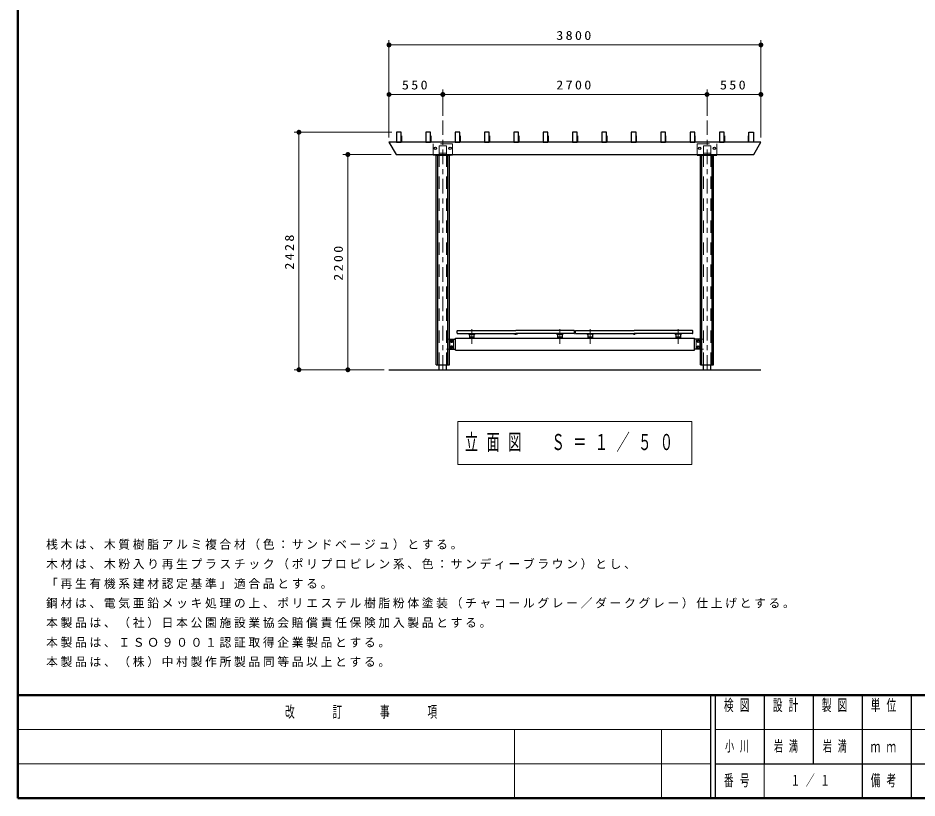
# Model space of a CAD drawing. Units: millimetres on the paper, with parts at other scales. Extents: x -385 to 0, y -10 to 267.
# Drawn here: x -385 to -201.3, y 0 to 159.5 of the extents above; entities that cross this region are included whole.
import ezdxf

# ---------------------------------------------------------------- set-up
doc = ezdxf.new("R2010")
doc.units = ezdxf.units.MM
doc.linetypes.add('USER1', pattern=[4.5, 2.5, -2])
doc.linetypes.add('USER2', pattern=[6, 3, -1, 1, -1])
doc.layers.add('LY_1', color=7, linetype='Continuous', lineweight=25)
doc.layers.add('LY_2', color=7, linetype='Continuous', lineweight=13)
doc.styles.add('ＭＳ ゴシック', font='')
doc.styles.get('ＭＳ ゴシック').set_extended_font_data('MS Gothic')

# ---------------------------------------------------------------- blocks, each defined once
blk = doc.blocks.new('filled_dot')
at = {"color": 0, "linetype": 'Continuous', "lineweight": -2, "const_width": 1.25}
blk.add_lwpolyline([(-0.625, 0, 1), (0.625, 0, 1)], format="xyb", close=True, dxfattribs=at)

msp = doc.modelspace()

# ---------------------------------------------------------------- linework, layer by layer
at = {"layer": 'LY_1', "lineweight": 13}
for p, q in [((-309.179, 135.049), (-309.179, 154.951)), ((-233.179, 135.049), (-233.179, 154.951)), ((-309.179, 153.951), (-233.179, 153.951)), ((-309.179, 143.821), (-298.179, 143.821)), ((-298.179, 139.436), (-298.179, 144.821)), ((-298.179, 143.821), (-244.179, 143.821)), ((-244.179, 139.436), (-244.179, 144.821)), ((-244.179, 143.821), (-233.179, 143.821)), ((-308.619, 136.109), (-328.587, 136.109)), ((-327.587, 87.549), (-327.587, 136.109)), ((-306.579, 134.169), (-306.579, 135.349)), ((-306.579, 134.169), (-305.399, 134.169)), ((-300.579, 134.169), (-300.579, 135.349)), ((-300.579, 134.169), (-299.399, 134.169)), ((-294.579, 134.169), (-294.579, 135.349)), ((-294.579, 134.169), (-293.399, 134.169)), ((-288.579, 134.169), (-288.579, 135.349)), ((-288.579, 134.169), (-287.399, 134.169)), ((-282.579, 134.169), (-282.579, 135.349)), ((-282.579, 134.169), (-281.399, 134.169)), ((-276.579, 134.169), (-276.579, 135.349)), ((-276.579, 134.169), (-275.399, 134.169)), ((-270.579, 134.169), (-270.579, 135.349)), ((-270.579, 134.169), (-269.399, 134.169)), ((-264.579, 134.169), (-264.579, 135.349)), ((-264.579, 134.169), (-263.399, 134.169)), ((-258.579, 134.169), (-258.579, 135.349)), ((-258.579, 134.169), (-257.399, 134.169)), ((-252.579, 134.169), (-252.579, 135.349)), ((-252.579, 134.169), (-251.399, 134.169)), ((-246.579, 134.169), (-246.579, 135.349)), ((-246.579, 134.169), (-245.399, 134.169)), ((-240.579, 134.169), (-240.579, 135.349)), ((-240.579, 134.169), (-239.399, 134.169)), ((-235.779, 134.169), (-236.959, 134.169)), ((-235.779, 134.169), (-235.779, 135.349)), ((-308.735, 131.549), (-318.587, 131.549)), ((-317.587, 87.549), (-317.587, 131.549)), ((-310.179, 87.549), (-328.587, 87.549)), ((-295.079, 76.984), (-295.079, 68.184)), ((-247.279, 76.984), (-295.079, 76.984)), ((-247.279, 68.184), (-247.279, 76.984)), ((-295.079, 68.184), (-247.279, 68.184))]:
    msp.add_line(p, q, dxfattribs=at)
at = {"layer": 'LY_1', "linetype": 'USER2', "lineweight": 13}
for p, q in [((-298.179, 87.549), (-298.179, 138.497)), ((-244.179, 87.549), (-244.179, 138.497)), ((-292.279, 92.826), (-292.279, 96.107)), ((-274.279, 92.826), (-274.279, 96.107)), ((-268.079, 92.826), (-268.079, 96.107)), ((-250.079, 92.826), (-250.079, 96.107))]:
    msp.add_line(p, q, dxfattribs=at)
at = {"layer": 'LY_1', "color": 40}
for p, q in [((-307.659, 136.109), (-307.659, 134.049)), ((-306.699, 136.109), (-307.659, 136.109)), ((-306.699, 134.049), (-306.699, 136.109)), ((-301.659, 136.109), (-301.659, 134.049)), ((-300.699, 136.109), (-301.659, 136.109)), ((-300.699, 134.049), (-300.699, 136.109)), ((-295.659, 136.109), (-295.659, 134.049)), ((-294.699, 136.109), (-295.659, 136.109)), ((-294.699, 134.049), (-294.699, 136.109)), ((-289.659, 136.109), (-289.659, 134.049)), ((-288.699, 136.109), (-289.659, 136.109)), ((-288.699, 134.049), (-288.699, 136.109)), ((-283.659, 136.109), (-283.659, 134.049)), ((-282.699, 136.109), (-283.659, 136.109)), ((-282.699, 134.049), (-282.699, 136.109)), ((-277.659, 136.109), (-277.659, 134.049)), ((-276.699, 136.109), (-277.659, 136.109)), ((-276.699, 134.049), (-276.699, 136.109)), ((-271.659, 136.109), (-271.659, 134.049)), ((-270.699, 136.109), (-271.659, 136.109)), ((-270.699, 134.049), (-270.699, 136.109)), ((-265.659, 136.109), (-265.659, 134.049)), ((-264.699, 136.109), (-265.659, 136.109)), ((-264.699, 134.049), (-264.699, 136.109)), ((-259.659, 136.109), (-259.659, 134.049)), ((-258.699, 136.109), (-259.659, 136.109)), ((-258.699, 134.049), (-258.699, 136.109)), ((-253.659, 136.109), (-253.659, 134.049)), ((-252.699, 136.109), (-253.659, 136.109)), ((-252.699, 134.049), (-252.699, 136.109)), ((-247.659, 136.109), (-247.659, 134.049)), ((-246.699, 136.109), (-247.659, 136.109)), ((-246.699, 134.049), (-246.699, 136.109)), ((-241.659, 136.109), (-241.659, 134.049)), ((-240.699, 136.109), (-241.659, 136.109)), ((-240.699, 134.049), (-240.699, 136.109)), ((-235.659, 134.049), (-235.659, 136.109)), ((-235.659, 136.109), (-234.699, 136.109)), ((-234.699, 136.109), (-234.699, 134.049)), ((-307.659, 134.049), (-306.699, 134.049)), ((-301.659, 134.049), (-300.699, 134.049)), ((-295.659, 134.049), (-294.699, 134.049)), ((-289.659, 134.049), (-288.699, 134.049)), ((-283.659, 134.049), (-282.699, 134.049)), ((-277.659, 134.049), (-276.699, 134.049)), ((-271.659, 134.049), (-270.699, 134.049)), ((-265.659, 134.049), (-264.699, 134.049)), ((-259.659, 134.049), (-258.699, 134.049)), ((-253.659, 134.049), (-252.699, 134.049)), ((-247.659, 134.049), (-246.699, 134.049)), ((-241.659, 134.049), (-240.699, 134.049)), ((-234.699, 134.049), (-235.659, 134.049))]:
    msp.add_line(p, q, dxfattribs=at)
at = {"layer": 'LY_1', "linetype": 'USER1', "lineweight": 13}
for p, q in [((-296.179, 133.749), (-300.179, 133.749)), ((-300.179, 131.549), (-300.179, 133.749)), ((-297.429, 133.349), (-298.929, 133.349)), ((-298.929, 131.429), (-298.929, 133.349)), ((-297.429, 131.429), (-297.429, 133.349)), ((-296.179, 131.549), (-296.179, 133.749)), ((-246.179, 131.549), (-246.179, 133.749)), ((-246.179, 133.749), (-242.179, 133.749)), ((-244.929, 131.429), (-244.929, 133.349)), ((-244.929, 133.349), (-243.429, 133.349)), ((-243.429, 131.429), (-243.429, 133.349)), ((-242.179, 131.549), (-242.179, 133.749)), ((-297.429, 131.849), (-298.929, 131.849)), ((-298.929, 88.549), (-298.929, 131.429)), ((-297.429, 88.549), (-297.429, 131.429)), ((-244.929, 131.849), (-243.429, 131.849)), ((-244.929, 88.549), (-244.929, 131.429)), ((-243.429, 88.549), (-243.429, 131.429)), ((-297.429, 93.779), (-296.079, 93.779)), ((-292.749, 94.269), (-291.809, 94.269)), ((-274.749, 94.269), (-273.809, 94.269)), ((-267.609, 94.269), (-268.549, 94.269)), ((-249.609, 94.269), (-250.549, 94.269)), ((-244.929, 93.779), (-246.279, 93.779)), ((-295.979, 91.879), (-295.979, 93.679)), ((-246.379, 91.879), (-246.379, 93.679)), ((-297.429, 91.779), (-296.079, 91.779)), ((-244.929, 91.779), (-246.279, 91.779))]:
    msp.add_line(p, q, dxfattribs=at)
at = {"layer": 'LY_1'}
for p, q in [((-300.179, 131.429), (-300.179, 131.549)), ((-296.179, 131.429), (-300.179, 131.429)), ((-299.679, 131.429), (-296.679, 131.429)), ((-299.529, 88.549), (-299.529, 131.429)), ((-299.229, 88.549), (-299.229, 131.429)), ((-297.129, 88.549), (-297.129, 131.429)), ((-296.829, 88.549), (-296.829, 131.429)), ((-296.179, 131.429), (-296.179, 131.549)), ((-246.179, 131.429), (-246.179, 131.549)), ((-246.179, 131.429), (-242.179, 131.429)), ((-245.529, 88.549), (-245.529, 131.429)), ((-245.229, 88.549), (-245.229, 131.429)), ((-243.129, 88.549), (-243.129, 131.429)), ((-242.829, 88.549), (-242.829, 131.429)), ((-242.179, 131.429), (-242.179, 131.549)), ((-295.219, 95.549), (-283.279, 95.549)), ((-271.339, 95.549), (-283.279, 95.549)), ((-271.019, 95.549), (-259.079, 95.549)), ((-247.139, 95.549), (-259.079, 95.549)), ((-296.679, 93.779), (-295.579, 93.779)), ((-295.579, 91.529), (-295.579, 94.029)), ((-295.579, 94.029), (-246.779, 94.029)), ((-295.279, 95.009), (-295.279, 95.489)), ((-295.219, 94.949), (-283.279, 94.949)), ((-292.887, 94.829), (-292.651, 94.829)), ((-292.887, 94.829), (-292.887, 94.819)), ((-292.887, 94.819), (-292.651, 94.819)), ((-292.879, 94.949), (-292.879, 94.829)), ((-292.879, 94.829), (-291.679, 94.829)), ((-292.749, 94.829), (-292.749, 94.149)), ((-291.809, 94.149), (-292.749, 94.149)), ((-292.749, 94.149), (-291.809, 94.149)), ((-292.651, 94.829), (-292.651, 94.819)), ((-291.907, 94.829), (-291.671, 94.829)), ((-291.907, 94.829), (-291.907, 94.819)), ((-291.907, 94.819), (-291.671, 94.819)), ((-291.809, 94.829), (-291.809, 94.149)), ((-291.679, 94.949), (-291.679, 94.829)), ((-291.671, 94.829), (-291.671, 94.819)), ((-283.659, 94.949), (-283.659, 94.859)), ((-283.659, 94.859), (-282.899, 94.859)), ((-283.397, 94.859), (-283.161, 94.859)), ((-283.397, 94.859), (-283.397, 94.849)), ((-283.397, 94.849), (-283.161, 94.849)), ((-271.339, 94.949), (-283.279, 94.949)), ((-283.161, 94.859), (-283.161, 94.849)), ((-282.899, 94.949), (-282.899, 94.859)), ((-274.887, 94.829), (-274.651, 94.829)), ((-274.887, 94.829), (-274.887, 94.819)), ((-274.887, 94.819), (-274.651, 94.819)), ((-274.879, 94.949), (-274.879, 94.829)), ((-274.879, 94.829), (-273.679, 94.829)), ((-274.749, 94.829), (-274.749, 94.149)), ((-273.809, 94.149), (-274.749, 94.149)), ((-274.749, 94.149), (-273.809, 94.149)), ((-274.651, 94.829), (-274.651, 94.819)), ((-273.907, 94.829), (-273.671, 94.829)), ((-273.907, 94.829), (-273.907, 94.819)), ((-273.907, 94.819), (-273.671, 94.819)), ((-273.809, 94.829), (-273.809, 94.149)), ((-273.679, 94.949), (-273.679, 94.829)), ((-273.671, 94.829), (-273.671, 94.819)), ((-271.279, 95.009), (-271.279, 95.489)), ((-271.079, 95.009), (-271.079, 95.489)), ((-271.019, 94.949), (-259.079, 94.949)), ((-268.451, 94.829), (-268.687, 94.829)), ((-268.687, 94.829), (-268.687, 94.819)), ((-268.451, 94.819), (-268.687, 94.819)), ((-268.679, 94.949), (-268.679, 94.829)), ((-267.479, 94.829), (-268.679, 94.829)), ((-268.549, 94.829), (-268.549, 94.149)), ((-268.549, 94.149), (-267.609, 94.149)), ((-267.609, 94.149), (-268.549, 94.149)), ((-268.451, 94.829), (-268.451, 94.819)), ((-267.471, 94.829), (-267.707, 94.829)), ((-267.707, 94.829), (-267.707, 94.819)), ((-267.471, 94.819), (-267.707, 94.819)), ((-267.609, 94.829), (-267.609, 94.149)), ((-267.479, 94.949), (-267.479, 94.829)), ((-267.471, 94.829), (-267.471, 94.819)), ((-259.459, 94.949), (-259.459, 94.859)), ((-258.699, 94.859), (-259.459, 94.859)), ((-258.961, 94.859), (-259.197, 94.859)), ((-259.197, 94.859), (-259.197, 94.849)), ((-258.961, 94.849), (-259.197, 94.849)), ((-247.139, 94.949), (-259.079, 94.949)), ((-258.961, 94.859), (-258.961, 94.849)), ((-258.699, 94.949), (-258.699, 94.859)), ((-250.451, 94.829), (-250.687, 94.829)), ((-250.687, 94.829), (-250.687, 94.819)), ((-250.451, 94.819), (-250.687, 94.819)), ((-250.679, 94.949), (-250.679, 94.829)), ((-249.479, 94.829), (-250.679, 94.829)), ((-250.549, 94.829), (-250.549, 94.149)), ((-250.549, 94.149), (-249.609, 94.149)), ((-249.609, 94.149), (-250.549, 94.149)), ((-250.451, 94.829), (-250.451, 94.819)), ((-249.471, 94.829), (-249.707, 94.829)), ((-249.707, 94.829), (-249.707, 94.819)), ((-249.471, 94.819), (-249.707, 94.819)), ((-249.609, 94.829), (-249.609, 94.149)), ((-249.479, 94.949), (-249.479, 94.829)), ((-249.471, 94.829), (-249.471, 94.819)), ((-247.079, 95.009), (-247.079, 95.489)), ((-246.779, 91.529), (-246.779, 94.029)), ((-245.679, 93.779), (-246.779, 93.779)), ((-296.779, 91.879), (-296.779, 93.679)), ((-296.488, 93.569), (-296.598, 93.379)), ((-296.598, 93.379), (-296.488, 93.189)), ((-296.488, 92.369), (-296.598, 92.179)), ((-296.598, 92.179), (-296.488, 91.989)), ((-296.269, 93.569), (-296.488, 93.569)), ((-296.488, 93.189), (-296.269, 93.189)), ((-296.269, 92.369), (-296.488, 92.369)), ((-296.488, 91.989), (-296.269, 91.989)), ((-296.159, 93.379), (-296.269, 93.569)), ((-296.269, 93.189), (-296.159, 93.379)), ((-296.159, 92.179), (-296.269, 92.369)), ((-296.269, 91.989), (-296.159, 92.179)), ((-246.198, 93.379), (-246.088, 93.569)), ((-246.088, 93.189), (-246.198, 93.379)), ((-246.198, 92.179), (-246.088, 92.369)), ((-246.088, 91.989), (-246.198, 92.179)), ((-246.088, 93.569), (-245.869, 93.569)), ((-245.869, 93.189), (-246.088, 93.189)), ((-246.088, 92.369), (-245.869, 92.369)), ((-245.869, 91.989), (-246.088, 91.989)), ((-245.869, 93.569), (-245.759, 93.379)), ((-245.759, 93.379), (-245.869, 93.189)), ((-245.869, 92.369), (-245.759, 92.179)), ((-245.759, 92.179), (-245.869, 91.989)), ((-245.579, 91.879), (-245.579, 93.679)), ((-296.679, 91.779), (-295.579, 91.779)), ((-295.579, 91.529), (-246.779, 91.529)), ((-245.679, 91.779), (-246.779, 91.779)), ((-299.529, 88.549), (-296.829, 88.549)), ((-298.929, 87.549), (-298.929, 88.549)), ((-297.429, 87.549), (-297.429, 88.549)), ((-245.529, 88.549), (-242.829, 88.549)), ((-244.929, 87.549), (-244.929, 88.549)), ((-243.429, 87.549), (-243.429, 88.549)), ((-309.179, 87.549), (-233.179, 87.549))]:
    msp.add_line(p, q, dxfattribs=at)
msp.add_lwpolyline([(-309.179, 134.049), (-307.735, 131.549), (-234.622, 131.549), (-233.179, 134.049)], close=True, dxfattribs=at)
for centre, radius in [((-299.679, 132.799), 0.24), ((-296.679, 132.799), 0.24), ((-245.679, 132.799), 0.24), ((-242.679, 132.799), 0.24), ((-296.379, 93.379), 0.24), ((-296.379, 92.179), 0.24), ((-296.379, 93.379), 0.19), ((-296.379, 92.179), 0.19), ((-245.979, 93.379), 0.24), ((-245.979, 92.179), 0.24), ((-245.979, 93.379), 0.19), ((-245.979, 92.179), 0.19)]:
    msp.add_circle(centre, radius, dxfattribs=at)
for centre, radius, start, end in [((-295.219, 95.489), 0.06, 90, 180), ((-271.339, 95.489), 0.06, 0, 90), ((-271.019, 95.489), 0.06, 90, 180), ((-247.139, 95.489), 0.06, 0, 90), ((-296.679, 93.679), 0.1, 90, 180), ((-295.219, 95.009), 0.06, 180, 270), ((-292.769, 94.927), 0.16, 222.43594, 317.56406), ((-291.789, 94.927), 0.16, 222.43594, 317.56406), ((-283.279, 94.957), 0.16, 222.43594, 317.56406), ((-274.769, 94.927), 0.16, 222.43594, 317.56406), ((-273.789, 94.927), 0.16, 222.43594, 317.56406), ((-271.339, 95.009), 0.06, 270, 0), ((-271.019, 95.009), 0.06, 180, 270), ((-268.569, 94.927), 0.16, 222.43594, 317.56406), ((-267.589, 94.927), 0.16, 222.43594, 317.56406), ((-259.079, 94.957), 0.16, 222.43594, 317.56406), ((-250.569, 94.927), 0.16, 222.43594, 317.56406), ((-249.589, 94.927), 0.16, 222.43594, 317.56406), ((-247.139, 95.009), 0.06, 270, 0), ((-245.679, 93.679), 0.1, 0, 90), ((-296.679, 91.879), 0.1, 180, 270), ((-245.679, 91.879), 0.1, 270, 0)]:
    msp.add_arc(centre, radius, start, end, dxfattribs=at)
at = {"layer": 'LY_1', "linetype": 'USER1', "lineweight": 13}
for centre, start, end in [((-296.079, 93.679), 0, 90), ((-246.279, 93.679), 90, 180), ((-296.079, 91.879), 270, 0), ((-246.279, 91.879), 180, 270)]:
    msp.add_arc(centre, 0.1, start, end, dxfattribs=at)
at = {"layer": 'LY_2', "lineweight": 50}
for p, q in [((-385, 267), (-385, 0)), ((-385, 21), (0, 21)), ((-385, 0), (0, 0))]:
    msp.add_line(p, q, dxfattribs=at)
at = {"layer": 'LY_2', "color": 211, "lineweight": 25}
for p, q in [((-243.5, 21), (-243.5, 0)), ((-242.5, 21), (-242.5, 0)), ((-232.5, 21), (-232.5, 7)), ((-222.5, 21), (-222.5, 7)), ((-212.5, 21), (-212.5, 0)), ((-202.5, 21), (-202.5, 7)), ((-242.5, 7), (0, 7))]:
    msp.add_line(p, q, dxfattribs=at)
at = {"layer": 'LY_2'}
for p, q in [((-385, 14), (-243.5, 14)), ((-283.5, 14), (-283.5, 0)), ((-253.5, 14), (-253.5, 0)), ((-242.5, 14), (-187.5, 14)), ((-385, 7), (-243.5, 7)), ((-232.5, 7), (-232.5, 0))]:
    msp.add_line(p, q, dxfattribs=at)
at = {"layer": 'LY_2', "lineweight": 25}
msp.add_line((-202.5, 7), (-202.5, 0), dxfattribs=at)

# ---------------------------------------------------------------- block references
at = {"layer": 'LY_1', "lineweight": 13, "xscale": 0.4, "yscale": 0.4}
for p in [(-309.179, 153.951), (-309.179, 143.821), (-298.179, 143.821), (-244.179, 143.821)]:
    msp.add_blockref('filled_dot', p, dxfattribs=at)
for p, rotation in [((-233.179, 153.951), 180), ((-298.179, 143.821), 180), ((-244.179, 143.821), 180), ((-233.179, 143.821), 180), ((-327.587, 136.109), 270), ((-317.587, 131.549), 270), ((-327.587, 87.549), 90), ((-317.587, 87.549), 90)]:
    msp.add_blockref('filled_dot', p, dxfattribs=dict(at, rotation=rotation))

# ---------------------------------------------------------------- texts
at = {"layer": 'LY_1', "style": 'ＭＳ ゴシック'}
for s, insert, char_height, attachment_point in [('\\T1.33;\\W1.15;3800', (-271.179, 154.951), 1.833, 8), ('\\T1.33;\\W1.15;550', (-303.679, 144.821), 1.833, 8), ('\\T1.33;\\W1.15;2700', (-271.179, 144.821), 1.833, 8), ('\\T1.33;\\W1.15;550', (-238.679, 144.821), 1.833, 8), ('\\T1.64;\\W0.6;立面図\u3000Ｓ＝１／５０', (-293.679, 72.584), 3.299, 4), ('\\T1.23;桟木は、木質樹脂アルミ複合材（色：サンドベージュ）とする。', (-379.253, 50.722), 1.76, 7), ('\\T1.23;木材は、木粉入り再生プラスチック（ポリプロピレン系、色：サンディーブラウン）とし、', (-379.253, 46.722), 1.76, 7), ('\\T1.23;「再生有機系建材認定基準」適合品とする。', (-379.253, 42.722), 1.76, 7), ('\\T1.23;鋼材は、電気亜鉛メッキ処理の上、ポリエステル樹脂粉体塗装（チャコールグレー／ダークグレー）仕上げとする。', (-379.253, 38.722), 1.76, 7), ('\\T1.23;本製品は、（社）日本公園施設業協会賠償責任保険加入製品とする。', (-379.253, 34.722), 1.76, 7), ('\\T1.23;本製品は、ＩＳＯ９００１認証取得企業製品とする。', (-379.253, 30.722), 1.76, 7), ('\\T1.23;本製品は、（株）中村製作所製品同等品以上とする。', (-379.253, 26.722), 1.76, 7), ('\\T1.64;\\W0.6;小川', (-240.5, 10.5), 2.199, 4), ('\\T1.64;\\W0.6;岩満', (-230.5, 10.5), 2.199, 4), ('\\T1.64;\\W0.6;岩満', (-220.5, 10.5), 2.199, 4), ('\\T1.64;\\W0.6;１／１', (-222.5, 3.5), 2.199, 5)]:
    msp.add_mtext(s, dxfattribs=dict(at, insert=insert, char_height=char_height, attachment_point=attachment_point))
at = {"layer": 'LY_1', "char_height": 1.833, "attachment_point": 8, "rotation": 90, "style": 'ＭＳ ゴシック'}
for s, insert in [('\\T1.33;\\W1.15;2428', (-328.587, 111.829)), ('\\T1.33;\\W1.15;2200', (-318.587, 109.549))]:
    msp.add_mtext(s, dxfattribs=dict(at, insert=insert))
at = {"layer": 'LY_2', "color": 4, "char_height": 2.346, "style": 'ＭＳ ゴシック'}
for s, insert, attachment_point in [('\\T1.64;\\W0.6;検図', (-237.5, 20.167), 2), ('\\T1.64;\\W0.6;設計', (-227.5, 20.167), 2), ('\\T1.64;\\W0.6;製図', (-217.5, 20.167), 2), ('\\T1.64;\\W0.6;単位', (-207.5, 20.167), 2), ('\\T1.64;\\W0.6;改\u3000\u3000訂\u3000\u3000事\u3000\u3000項', (-314.25, 17.5), 5), ('\\T1.64;\\W0.6;ｍｍ', (-207.5, 10.5), 5), ('\\T1.64;\\W0.6;番号', (-237.5, 3.5), 5), ('\\T1.64;\\W0.6;備考', (-207.5, 3.5), 5)]:
    msp.add_mtext(s, dxfattribs=dict(at, insert=insert, attachment_point=attachment_point))

doc.saveas('drawing.dxf')
